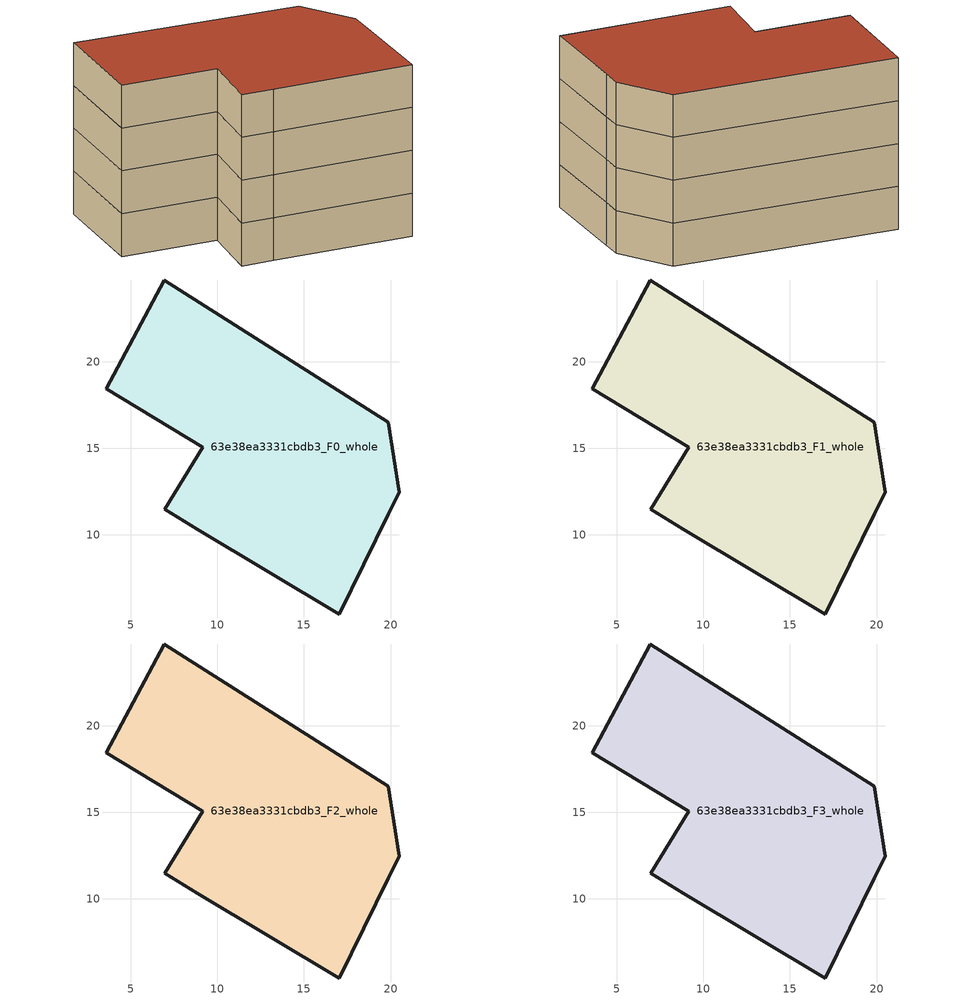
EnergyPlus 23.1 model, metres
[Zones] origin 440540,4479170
63e38ea3331cbdb3_F0_whole
 floor ground (EU_floor_Construction): 19.87,16.5 20.5,12.46 19.87,11.21 17.04,5.44 8.86,10.33 6.97,11.49 9.17,15.06 3.6,18.45 6.93,24.72 z0
 wall outside (EU_wall_Construction): 17.04,5.44 19.87,11.21 20.5,12.46 19.87,16.5 6.93,24.72 3.6,18.45 9.17,15.06 6.97,11.49 8.86,10.33 17.04,5.44 z0:3
63e38ea3331cbdb3_F1_whole
 floor to 63e38ea3331cbdb3_F0_whole (EU_floor_Construction): 19.87,16.5 20.5,12.46 19.87,11.21 17.04,5.44 8.86,10.33 6.97,11.49 9.17,15.06 3.6,18.45 6.93,24.72 z3
 wall outside (EU_wall_Construction): 17.04,5.44 19.87,11.21 20.5,12.46 19.87,16.5 6.93,24.72 3.6,18.45 9.17,15.06 6.97,11.49 8.86,10.33 17.04,5.44 z3:6
63e38ea3331cbdb3_F2_whole
 floor to 63e38ea3331cbdb3_F1_whole (EU_floor_Construction): 19.87,16.5 20.5,12.46 19.87,11.21 17.04,5.44 8.86,10.33 6.97,11.49 9.17,15.06 3.6,18.45 6.93,24.72 z6
 wall outside (EU_wall_Construction): 17.04,5.44 19.87,11.21 20.5,12.46 19.87,16.5 6.93,24.72 3.6,18.45 9.17,15.06 6.97,11.49 8.86,10.33 17.04,5.44 z6:9
63e38ea3331cbdb3_F3_whole
 floor to 63e38ea3331cbdb3_F2_whole (EU_floor_Construction): 19.87,16.5 20.5,12.46 19.87,11.21 17.04,5.44 8.86,10.33 6.97,11.49 9.17,15.06 3.6,18.45 6.93,24.72 z9
 wall outside (EU_wall_Construction): 17.04,5.44 19.87,11.21 20.5,12.46 19.87,16.5 6.93,24.72 3.6,18.45 9.17,15.06 6.97,11.49 8.86,10.33 17.04,5.44 z9:12
 roof outside (EU_roof_Construction): 17.04,5.44 19.87,11.21 20.5,12.46 19.87,16.5 6.93,24.72 3.6,18.45 9.17,15.06 6.97,11.49 8.86,10.33 z12
[Building]
EU S2 Campaign: North Axis=0; Terrain=City; Solar Distribution=FullExterior
[Site:Location]
Madrid: Latitude=40.5; Longitude=-3.5; Time Zone=1; Elevation=609
[SizingPeriod:WeatherFileDays]
AnnualSizingPeriod: Begin Month=1; Begin Day of Month=1; End Month=12; End Day of Month=31; Day of Week for Start Day=Monday; Use Weather File Daylight Saving Period=No; Use Weather File Rain and Snow Indicators=No
[MATERIAL]
EU_InternalMass_Material: Roughness=MediumRough; Thickness=0.1; Conductivity=1; Density=1800; Specific Heat=900; Thermal Absorptance=0.9; Solar Absorptance=0.7; Visible Absorptance=0.7
[MATERIAL:NOMASS] Roughness=MediumRough; Thermal Absorptance=0.9; Solar Absorptance=0.7; Visible Absorptance=0.7
Name | Thermal Resistance
EU_wall_NoMass | 1.60022
EU_roof_NoMass | 1.57597
EU_floor_NoMass | 0.470652
[CONSTRUCTION]
EU_wall_Construction: EU_wall_NoMass
EU_roof_Construction: EU_roof_NoMass
EU_floor_Construction: EU_floor_NoMass
EU_InternalMass_Construction: EU_InternalMass_Material
[ZONE] Type=1; Multiplier=1; Ceiling Height=autocalculate; Floor Area=autocalculate; Part of Total Floor Area=Yes
Name | Volume
63e38ea3331cbdb3_F0_whole | 502.499
63e38ea3331cbdb3_F1_whole; 63e38ea3331cbdb3_F2_whole; 63e38ea3331cbdb3_F3_whole | 502.5
[INTERNALMASS] Construction=EU_InternalMass_Construction; Surface Area=167.5
Name | Zone or ZoneList
63e38ea3331cbdb3_F0_whole_EU_InternalMass | 63e38ea3331cbdb3_F0_whole
63e38ea3331cbdb3_F1_whole_EU_InternalMass | 63e38ea3331cbdb3_F1_whole
63e38ea3331cbdb3_F2_whole_EU_InternalMass | 63e38ea3331cbdb3_F2_whole
63e38ea3331cbdb3_F3_whole_EU_InternalMass | 63e38ea3331cbdb3_F3_whole
[OTHEREQUIPMENT] Fuel Type=Electricity; Design Level Calculation Method=Watts/Area; Power per Zone Floor Area=1; Fraction Latent=0; Fraction Radiant=0; Fraction Lost=0; Carbon Dioxide Generation Rate=0; EndUse Subcategory=EU_Step8_InternalGains
Name | Zone or ZoneList or Space or SpaceList | Schedule
EU_Step8_InternalGain_63e38ea3331cbdb3_F0_whole_f000 | 63e38ea3331cbdb3_F0_whole | EU_Step8_GainSchedule_63e38ea3331cbdb3_F0_whole_f000
EU_Step8_InternalGain_63e38ea3331cbdb3_F1_whole_f000 | 63e38ea3331cbdb3_F1_whole | EU_Step8_GainSchedule_63e38ea3331cbdb3_F1_whole_f000
EU_Step8_InternalGain_63e38ea3331cbdb3_F2_whole_f000 | 63e38ea3331cbdb3_F2_whole | EU_Step8_GainSchedule_63e38ea3331cbdb3_F2_whole_f000
EU_Step8_InternalGain_63e38ea3331cbdb3_F3_whole_f000 | 63e38ea3331cbdb3_F3_whole | EU_Step8_GainSchedule_63e38ea3331cbdb3_F3_whole_f000
[ZONEVENTILATION:DESIGNFLOWRATE] Schedule=EU_AlwaysOn; Design Flow Rate Calculation Method=AirChanges/Hour; Air Changes per Hour=0.480704; Ventilation Type=Natural; Fan Pressure Rise=0; Fan Total Efficiency=1; Constant Term Coefficient=1; Temperature Term Coefficient=0; Velocity Term Coefficient=0; Velocity Squared Term Coefficient=0; Minimum Indoor Temperature=-100; Maximum Indoor Temperature=100; Delta Temperature=-100; Minimum Outdoor Temperature=-100; Maximum Outdoor Temperature=100; Maximum Wind Speed=40
Name | Zone or ZoneList or Space or SpaceList
EU_ConstantAir_63e38ea3331cbdb3_F0_whole | 63e38ea3331cbdb3_F0_whole
EU_ConstantAir_63e38ea3331cbdb3_F1_whole | 63e38ea3331cbdb3_F1_whole
EU_ConstantAir_63e38ea3331cbdb3_F2_whole | 63e38ea3331cbdb3_F2_whole
EU_ConstantAir_63e38ea3331cbdb3_F3_whole | 63e38ea3331cbdb3_F3_whole
[HVACTEMPLATE:THERMOSTAT] Constant Heating Setpoint=20; Constant Cooling Setpoint=50
EU_HeatOnly_63e38ea3331cbdb3_F0_whole; EU_HeatOnly_63e38ea3331cbdb3_F1_whole; EU_HeatOnly_63e38ea3331cbdb3_F2_whole; EU_HeatOnly_63e38ea3331cbdb3_F3_whole
[HVACTEMPLATE:ZONE:IDEALLOADSAIRSYSTEM] System Availability Schedule=EU_AlwaysOn; Maximum Heating Supply Air Temperature=50; Minimum Cooling Supply Air Temperature=13; Maximum Heating Supply Air Humidity Ratio=0.0156; Minimum Cooling Supply Air Humidity Ratio=0.0077; Heating Limit=NoLimit; Cooling Limit=NoLimit; Heating Availability Schedule=EU_AlwaysOn; Cooling Availability Schedule=EU_CoolingOff; Dehumidification Control Type=ConstantSensibleHeatRatio; Cooling Sensible Heat Ratio=0.7; Dehumidification Setpoint=60; Humidification Control Type=None; Humidification Setpoint=30; Outdoor Air Method=None; Outdoor Air Flow Rate per Person=0.00944; Outdoor Air Flow Rate per Zone Floor Area=0; Outdoor Air Flow Rate per Zone=0; Demand Controlled Ventilation Type=None; Outdoor Air Economizer Type=NoEconomizer; Heat Recovery Type=None; Sensible Heat Recovery Effectiveness=0.7; Latent Heat Recovery Effectiveness=0.65
Name | Template Thermostat
63e38ea3331cbdb3_F0_whole | EU_HeatOnly_63e38ea3331cbdb3_F0_whole
63e38ea3331cbdb3_F1_whole | EU_HeatOnly_63e38ea3331cbdb3_F1_whole
63e38ea3331cbdb3_F2_whole | EU_HeatOnly_63e38ea3331cbdb3_F2_whole
63e38ea3331cbdb3_F3_whole | EU_HeatOnly_63e38ea3331cbdb3_F3_whole
[SIZING:ZONE] Zone Cooling Design Supply Air Temperature Input Method=SupplyAirTemperature; Zone Cooling Design Supply Air Temperature=13; Zone Heating Design Supply Air Temperature Input Method=SupplyAirTemperature; Zone Heating Design Supply Air Temperature=50; Zone Cooling Design Supply Air Humidity Ratio=0.008; Zone Heating Design Supply Air Humidity Ratio=0.008; Cooling Design Air Flow Method=DesignDay; Cooling Design Air Flow Rate=0; Cooling Minimum Air Flow per Zone Floor Area=0.000762; Cooling Minimum Air Flow=0; Cooling Minimum Air Flow Fraction=0.2; Heating Design Air Flow Method=DesignDay; Heating Design Air Flow Rate=0; Heating Maximum Air Flow per Zone Floor Area=0.002032; Heating Maximum Air Flow=0.141576; Heating Maximum Air Flow Fraction=0.3; Account for Dedicated Outdoor Air System=No; Dedicated Outdoor Air System Control Strategy=NeutralSupplyAir; Dedicated Outdoor Air Low Setpoint Temperature for Design=autosize; Dedicated Outdoor Air High Setpoint Temperature for Design=autosize; Zone Load Sizing Method=Sensible Load Only No Latent Load; Zone Latent Cooling Design Supply Air Humidity Ratio Input Method=HumidityRatioDifference; Zone Cooling Design Supply Air Humidity Ratio Difference=0.005; Zone Latent Heating Design Supply Air Humidity Ratio Input Method=HumidityRatioDifference; Zone Humidification Design Supply Air Humidity Ratio Difference=0.005
63e38ea3331cbdb3_F0_whole; 63e38ea3331cbdb3_F1_whole; 63e38ea3331cbdb3_F2_whole; 63e38ea3331cbdb3_F3_whole
[SCHEDULE:CONSTANT]
Name | Hourly Value
EU_AlwaysOn | 1
EU_CoolingOff | 0
[SCHEDULE:FILE] Column Number=1; Rows to Skip at Top=0; Number of Hours of Data=8760; Column Separator=Comma; Interpolate to Timestep=No; Minutes per Item=60; Adjust Schedule for Daylight Savings=Yes
Name | File
EU_Step8_GainSchedule_63e38ea3331cbdb3_F0_whole_f000 | C:\Users\o_iseri\Desktop\OpenUBEM\openubem\outputs\eu_evidence\EU-11\ES-MAD-BERRUGUETE\idfs\63e38ea3331cbdb3\63e38ea3331cbdb3_F0_whole_f000_gain.csv
EU_Step8_GainSchedule_63e38ea3331cbdb3_F1_whole_f000 | C:\Users\o_iseri\Desktop\OpenUBEM\openubem\outputs\eu_evidence\EU-11\ES-MAD-BERRUGUETE\idfs\63e38ea3331cbdb3\63e38ea3331cbdb3_F1_whole_f000_gain.csv
EU_Step8_GainSchedule_63e38ea3331cbdb3_F2_whole_f000 | C:\Users\o_iseri\Desktop\OpenUBEM\openubem\outputs\eu_evidence\EU-11\ES-MAD-BERRUGUETE\idfs\63e38ea3331cbdb3\63e38ea3331cbdb3_F2_whole_f000_gain.csv
EU_Step8_GainSchedule_63e38ea3331cbdb3_F3_whole_f000 | C:\Users\o_iseri\Desktop\OpenUBEM\openubem\outputs\eu_evidence\EU-11\ES-MAD-BERRUGUETE\idfs\63e38ea3331cbdb3\63e38ea3331cbdb3_F3_whole_f000_gain.csv
